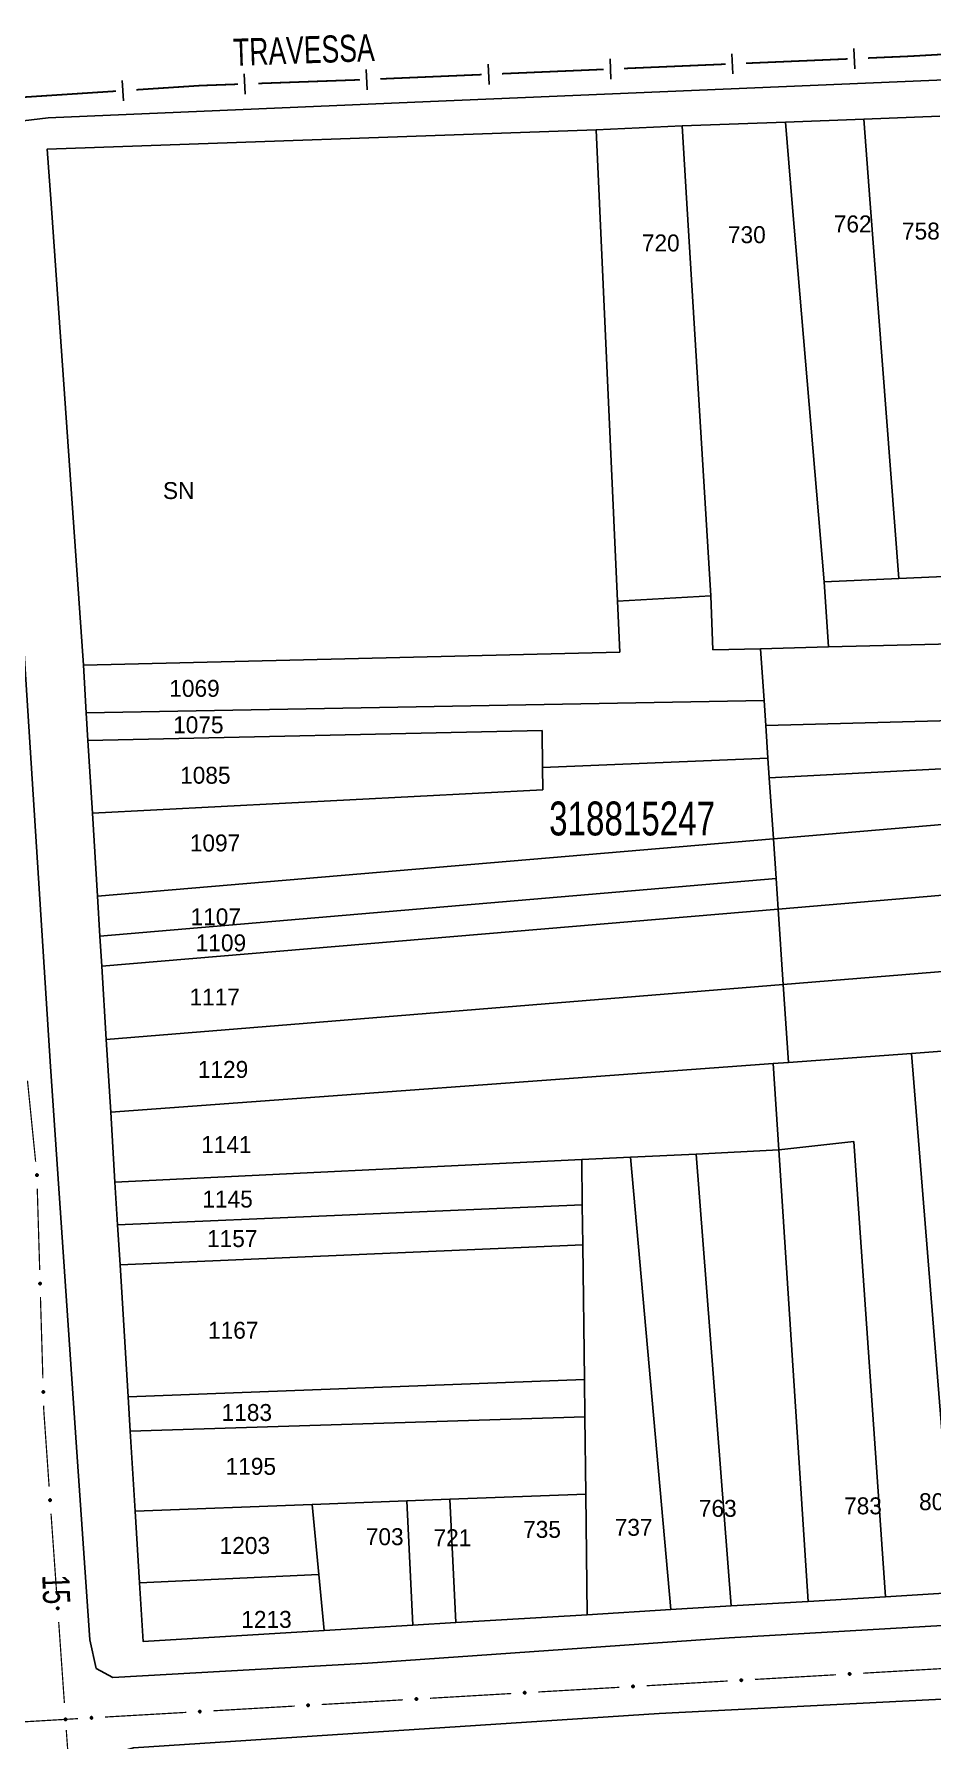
# Model space of a CAD drawing. Extents: x 201225 to 202591, y 4854937 to 4856079.
# Drawn here: x 201903.7 to 202036.1, y 4855796.4 to 4856048 of the extents above; entities that cross this region are included whole.
import ezdxf
from ezdxf.enums import TextEntityAlignment as Align

# ---------------------------------------------------------------- set-up
doc = ezdxf.new("R2010")
doc.units = 0
doc.header["$LTSCALE"] = 1.5
doc.header["$MEASUREMENT"] = 0
for name, color, linetype in [('CD_MALHA_LOTES', 7, 'CONTINUOUS'), ('CD_TXT_QUADRA', 2, 'CONTINUOUS'), ('LM-LIM-SETORES-BAIRROS', 250, 'CONTINUOUS'), ('RU-QUADRA', 210, 'CONTINUOUS'), ('SV-EIXO-RUA-PAV', 20, 'CONTINUOUS'), ('SV-RUA-PAVIM', 7, 'CONTINUOUS'), ('SV-TXT-RUA-PAV', 7, 'CONTINUOUS'), ('Th_NmrPort', 7, 'CONTINUOUS')]:
    doc.layers.add(name, color=color, linetype=linetype)
doc.styles.add('ARIAL', font='ARIAL.SHX')

msp = doc.modelspace()

# ---------------------------------------------------------------- linework, layer by layer
at = {"layer": 'CD_MALHA_LOTES', "linetype": 'Continuous', "flags": 128}
for points in [[(201986.6, 4856033.89), (201905.64, 4856031.07)], [(201986.6, 4856033.89), (201999.28, 4856034.48)], [(201987.09, 4856023.04), (201986.6, 4856033.89)], [(201999.28, 4856034.48), (202014.5, 4856035.04)], [(201999.98, 4856023.04), (201999.28, 4856034.48)], [(202014.5, 4856035.04), (202026.06, 4856035.49)], [(202015.51, 4856023.04), (202014.5, 4856035.04)], [(202026.06, 4856035.49), (202037.27, 4856035.93)], [(202027.01, 4856023.04), (202026.06, 4856035.49)], [(201905.64, 4856031.07), (201906.2, 4856023.04)], [(201906.2, 4856023.04), (201910.96, 4855954.9)], [(201989.76, 4855964.36), (201987.09, 4856023.04)], [(202003.5, 4855965.17), (201999.98, 4856023.04)], [(202020.2, 4855967.19), (202015.51, 4856023.04)], [(202031.26, 4855967.69), (202027.01, 4856023.04)], [(202020.2, 4855967.19), (202031.26, 4855967.69)], [(202020.85, 4855957.6), (202020.2, 4855967.19)], [(202042.36, 4855968.2), (202031.26, 4855967.69)], [(202003.5, 4855965.17), (201989.76, 4855964.36)], [(201990.1, 4855956.84), (201989.76, 4855964.36)], [(202003.81, 4855957.18), (202003.5, 4855965.17)], [(202108.15, 4855959.75), (202020.85, 4855957.6)], [(201910.96, 4855954.9), (201990.1, 4855956.84)], [(202010.83, 4855957.35), (202003.81, 4855957.18)], [(202010.83, 4855957.35), (202020.85, 4855957.6)], [(202011.35, 4855949.71), (202010.83, 4855957.35)], [(201911.39, 4855947.87), (201910.96, 4855954.9)], [(201911.39, 4855947.87), (202011.35, 4855949.71)], [(202011.6, 4855946.03), (202011.35, 4855949.71)], [(202011.6, 4855946.03), (202108.79, 4855948.63)], [(201911.64, 4855943.79), (201911.39, 4855947.87)], [(202011.93, 4855941.18), (202011.6, 4855946.03)], [(201978.61, 4855945.29), (201911.64, 4855943.79)], [(201912.3, 4855933.06), (201911.64, 4855943.79)], [(201978.68, 4855939.83), (201978.61, 4855945.29)], [(202012.13, 4855938.3), (202109.09, 4855943.38)], [(202011.93, 4855941.18), (201978.68, 4855939.83)], [(202012.13, 4855938.3), (202011.93, 4855941.18)], [(201978.72, 4855936.55), (201978.68, 4855939.83)], [(202012.74, 4855929.29), (202012.13, 4855938.3)], [(201912.3, 4855933.06), (201978.72, 4855936.55)], [(202012.74, 4855929.29), (202109.43, 4855937.5)], [(201913.05, 4855920.82), (201912.3, 4855933.06)], [(201913.05, 4855920.82), (202012.74, 4855929.29)], [(202013.14, 4855923.45), (202012.74, 4855929.29)], [(202013.44, 4855918.94), (202110.02, 4855927.12)], [(201913.41, 4855914.92), (202013.14, 4855923.45)], [(202013.44, 4855918.94), (202013.14, 4855923.45)], [(201913.41, 4855914.92), (201913.05, 4855920.82)], [(201913.68, 4855910.49), (202013.44, 4855918.94)], [(202014.2, 4855907.83), (202013.44, 4855918.94)], [(202014.2, 4855907.83), (202110.68, 4855915.68)], [(201913.68, 4855910.49), (201913.41, 4855914.92)], [(201914.34, 4855899.71), (201913.68, 4855910.49)], [(201914.34, 4855899.71), (202014.2, 4855907.83)], [(202014.98, 4855896.32), (202014.2, 4855907.83)], [(201914.99, 4855888.99), (201914.34, 4855899.71)], [(202033.08, 4855897.65), (202045.29, 4855898.55)], [(201914.99, 4855888.99), (202012.7, 4855896.15)], [(202012.7, 4855896.15), (202014.98, 4855896.32)], [(202013.53, 4855883.39), (202012.7, 4855896.15)], [(202033.08, 4855897.65), (202014.98, 4855896.32)], [(202039.48, 4855818.11), (202033.08, 4855897.65)], [(201915.62, 4855878.65), (201914.99, 4855888.99)], [(202001.34, 4855882.78), (201991.68, 4855882.32)], [(202001.34, 4855882.78), (202013.53, 4855883.39)], [(202006.51, 4855816.12), (202001.34, 4855882.78)], [(202013.53, 4855883.39), (202024.61, 4855884.62)], [(202017.86, 4855816.8), (202013.53, 4855883.39)], [(202024.61, 4855884.62), (202029.28, 4855817.49)], [(201984.47, 4855881.97), (201915.62, 4855878.65)], [(201991.68, 4855882.32), (201984.47, 4855881.97)], [(201984.55, 4855875.32), (201984.47, 4855881.97)], [(201997.61, 4855815.58), (201991.68, 4855882.32)], [(201916.01, 4855872.34), (201915.62, 4855878.65)], [(201916.01, 4855872.34), (201984.55, 4855875.32)], [(201984.62, 4855869.4), (201984.55, 4855875.32)], [(201916.37, 4855866.44), (201916.01, 4855872.34)], [(201916.37, 4855866.44), (201984.62, 4855869.4)], [(201984.86, 4855849.54), (201984.62, 4855869.4)], [(201917.56, 4855846.99), (201916.37, 4855866.44)], [(201917.56, 4855846.99), (201984.86, 4855849.54)], [(201984.92, 4855844.03), (201984.86, 4855849.54)], [(201917.86, 4855841.93), (201917.56, 4855846.99)], [(201917.86, 4855841.93), (201984.92, 4855844.03)], [(201985.06, 4855832.62), (201984.92, 4855844.03)], [(201918.59, 4855830.12), (201917.86, 4855841.93)], [(201965, 4855831.87), (201985.06, 4855832.62)], [(201985.27, 4855814.83), (201985.06, 4855832.62)], [(201918.59, 4855830.12), (201944.73, 4855831.1)], [(201919.23, 4855819.53), (201918.59, 4855830.12)], [(201944.73, 4855831.1), (201958.66, 4855831.63)], [(201945.71, 4855820.78), (201944.73, 4855831.1)], [(201958.66, 4855831.63), (201965, 4855831.87)], [(201959.55, 4855813.28), (201958.66, 4855831.63)], [(201965.92, 4855813.67), (201965, 4855831.87)], [(201919.23, 4855819.53), (201945.71, 4855820.78)], [(201946.49, 4855812.49), (201945.71, 4855820.78)], [(201919.76, 4855810.88), (201919.23, 4855819.53)], [(202029.28, 4855817.49), (202017.86, 4855816.8)], [(202039.48, 4855818.11), (202029.28, 4855817.49)], [(201985.27, 4855814.83), (201965.92, 4855813.67)], [(201997.61, 4855815.58), (201985.27, 4855814.83)], [(202006.51, 4855816.12), (201997.61, 4855815.58)], [(202017.86, 4855816.8), (202006.51, 4855816.12)], [(201946.49, 4855812.49), (201919.76, 4855810.88)], [(201959.55, 4855813.28), (201946.49, 4855812.49)], [(201965.92, 4855813.67), (201959.55, 4855813.28)]]:
    msp.add_lwpolyline(points, dxfattribs=at)
at = {"layer": 'LM-LIM-SETORES-BAIRROS'}
for points in [[(201988.77, 4856041.36), (201988.64, 4856044.36)], [(202006.75, 4856042.14), (202006.62, 4856045.13)], [(202024.74, 4856042.91), (202024.61, 4856045.9)], [(201934.8, 4856039.17), (201934.7, 4856042.16)], [(201952.8, 4856039.82), (201952.67, 4856042.82)], [(201970.79, 4856040.59), (201970.66, 4856043.59)], [(201916.88, 4856038.18), (201916.68, 4856041.17)]]:
    msp.add_lwpolyline(points, dxfattribs=at)
at = {"layer": 'LM-LIM-SETORES-BAIRROS', "const_width": 0.25}
for points in [[(202008.69, 4856043.72), (202023.67, 4856044.36)], [(202026.67, 4856044.49), (202032.67, 4856044.75)], [(202032.67, 4856044.75), (202032.73, 4856044.75)], [(202032.73, 4856044.75), (202041.65, 4856045.26)], [(201936.75, 4856040.74), (201951.74, 4856041.28)], [(201954.74, 4856041.41), (201969.72, 4856042.05)], [(201972.72, 4856042.18), (201987.71, 4856042.82)], [(201990.7, 4856042.95), (202005.69, 4856043.59)], [(201900.81, 4856038.63), (201915.78, 4856039.61)], [(201918.78, 4856039.81), (201927.76, 4856040.4)], [(201927.76, 4856040.4), (201928.25, 4856040.43)], [(201928.25, 4856040.43), (201933.75, 4856040.63)]]:
    msp.add_lwpolyline(points, dxfattribs=at)
at = {"layer": 'RU-QUADRA', "linetype": 'Continuous', "flags": 128}
msp.add_lwpolyline([(202037.27, 4856035.93), (202026.06, 4856035.49), (202014.5, 4856035.04), (201999.28, 4856034.48), (201986.6, 4856033.89), (201905.64, 4856031.07), (201906.2, 4856023.04), (201910.96, 4855954.9), (201911.39, 4855947.87), (201911.64, 4855943.79), (201912.3, 4855933.06), (201913.05, 4855920.82), (201913.41, 4855914.92), (201913.68, 4855910.49), (201914.34, 4855899.71), (201914.99, 4855888.99), (201915.62, 4855878.65), (201916.01, 4855872.34), (201916.37, 4855866.44), (201917.56, 4855846.99), (201917.86, 4855841.93), (201918.59, 4855830.12), (201919.23, 4855819.53), (201919.76, 4855810.88), (201946.49, 4855812.49), (201959.55, 4855813.28), (201965.92, 4855813.67), (201985.27, 4855814.83), (201997.61, 4855815.58), (202006.51, 4855816.12), (202017.86, 4855816.8), (202029.28, 4855817.49), (202039.48, 4855818.11)], dxfattribs=at)
at = {"layer": 'SV-EIXO-RUA-PAV', "const_width": 0.18}
for points in [[(201902.72, 4855893.61), (201903.92, 4855881.67)], [(201904.16, 4855877.68), (201904.52, 4855865.69)], [(201904.63, 4855861.69), (201904.99, 4855849.69)], [(201905.1, 4855845.69), (201905.13, 4855844.84)], [(201905.13, 4855844.84), (201905.91, 4855833.72)], [(201906.19, 4855829.73), (201907.04, 4855817.76)], [(201907.32, 4855813.77), (201908.16, 4855801.8)], [(201994.03, 4855804.35), (202006.01, 4855805.05)], [(202010, 4855805.28), (202021.98, 4855805.97)], [(202025.97, 4855806.2), (202037.95, 4855806.9)], [(201946.11, 4855801.58), (201958.09, 4855802.27)], [(201962.08, 4855802.5), (201974.06, 4855803.2)], [(201978.05, 4855803.43), (201990.03, 4855804.12)], [(201914.16, 4855799.73), (201926.14, 4855800.42)], [(201930.13, 4855800.65), (201942.11, 4855801.35)], [(201898.19, 4855798.79), (201908.17, 4855799.38)], [(201908.17, 4855799.38), (201908.33, 4855799.39)], [(201908.33, 4855799.39), (201910.17, 4855799.5)], [(201908.44, 4855797.81), (201909.3, 4855785.84)]]:
    msp.add_lwpolyline(points, dxfattribs=at)
at = {"layer": 'SV-EIXO-RUA-PAV'}
for points in [[(201904.21, 4855879.83), (201904.25, 4855879.79), (201904.27, 4855879.76), (201904.28, 4855879.72), (201904.28, 4855879.69), (201904.28, 4855879.65), (201904.27, 4855879.62), (201904.25, 4855879.58), (201904.22, 4855879.54), (201904.18, 4855879.52), (201904.15, 4855879.51), (201904.11, 4855879.5), (201904.08, 4855879.51), (201904.04, 4855879.52), (201904.01, 4855879.54), (201903.97, 4855879.57), (201903.95, 4855879.61), (201903.94, 4855879.64), (201903.93, 4855879.68), (201903.93, 4855879.71), (201903.94, 4855879.75), (201903.96, 4855879.78), (201904, 4855879.82), (201904.03, 4855879.84), (201904.07, 4855879.85), (201904.1, 4855879.86), (201904.14, 4855879.86), (201904.17, 4855879.85), (201904.21, 4855879.83)], [(201904.68, 4855863.83), (201904.72, 4855863.8), (201904.74, 4855863.76), (201904.75, 4855863.73), (201904.76, 4855863.69), (201904.75, 4855863.66), (201904.74, 4855863.62), (201904.72, 4855863.59), (201904.69, 4855863.55), (201904.65, 4855863.53), (201904.62, 4855863.52), (201904.58, 4855863.51), (201904.55, 4855863.51), (201904.51, 4855863.52), (201904.48, 4855863.54), (201904.44, 4855863.58), (201904.42, 4855863.61), (201904.41, 4855863.65), (201904.4, 4855863.68), (201904.4, 4855863.72), (201904.41, 4855863.75), (201904.43, 4855863.79), (201904.47, 4855863.83), (201904.5, 4855863.85), (201904.54, 4855863.86), (201904.57, 4855863.86), (201904.61, 4855863.86), (201904.64, 4855863.85), (201904.68, 4855863.83)], [(201905.15, 4855847.84), (201905.19, 4855847.81), (201905.21, 4855847.77), (201905.22, 4855847.74), (201905.23, 4855847.7), (201905.22, 4855847.67), (201905.21, 4855847.63), (201905.19, 4855847.59), (201905.16, 4855847.56), (201905.12, 4855847.54), (201905.09, 4855847.52), (201905.05, 4855847.52), (201905.02, 4855847.52), (201904.98, 4855847.53), (201904.95, 4855847.55), (201904.91, 4855847.59), (201904.89, 4855847.62), (201904.88, 4855847.66), (201904.87, 4855847.69), (201904.88, 4855847.73), (201904.89, 4855847.76), (201904.91, 4855847.8), (201904.94, 4855847.83), (201904.97, 4855847.86), (201905.01, 4855847.87), (201905.04, 4855847.87), (201905.08, 4855847.87), (201905.12, 4855847.86), (201905.15, 4855847.84)], [(201906.15, 4855831.88), (201906.19, 4855831.85), (201906.22, 4855831.81), (201906.23, 4855831.78), (201906.23, 4855831.74), (201906.23, 4855831.71), (201906.22, 4855831.67), (201906.21, 4855831.63), (201906.17, 4855831.6), (201906.14, 4855831.57), (201906.1, 4855831.56), (201906.07, 4855831.55), (201906.03, 4855831.55), (201906, 4855831.56), (201905.96, 4855831.58), (201905.92, 4855831.61), (201905.9, 4855831.65), (201905.89, 4855831.68), (201905.88, 4855831.72), (201905.88, 4855831.75), (201905.89, 4855831.79), (201905.91, 4855831.83), (201905.94, 4855831.86), (201905.97, 4855831.89), (201906.01, 4855831.9), (201906.04, 4855831.9), (201906.08, 4855831.9), (201906.12, 4855831.9), (201906.15, 4855831.88)], [(201907.28, 4855815.92), (201907.31, 4855815.89), (201907.34, 4855815.85), (201907.35, 4855815.82), (201907.36, 4855815.78), (201907.36, 4855815.75), (201907.35, 4855815.71), (201907.33, 4855815.67), (201907.3, 4855815.64), (201907.26, 4855815.61), (201907.23, 4855815.6), (201907.19, 4855815.59), (201907.16, 4855815.59), (201907.12, 4855815.6), (201907.08, 4855815.62), (201907.05, 4855815.65), (201907.02, 4855815.69), (201907.01, 4855815.72), (201907, 4855815.76), (201907.01, 4855815.79), (201907.01, 4855815.83), (201907.03, 4855815.87), (201907.06, 4855815.9), (201907.1, 4855815.93), (201907.13, 4855815.94), (201907.17, 4855815.94), (201907.2, 4855815.94), (201907.24, 4855815.94), (201907.28, 4855815.92)], [(202007.85, 4855805.26), (202007.89, 4855805.3), (202007.92, 4855805.33), (202007.96, 4855805.34), (202007.99, 4855805.34), (202008.03, 4855805.34), (202008.06, 4855805.33), (202008.1, 4855805.31), (202008.14, 4855805.28), (202008.16, 4855805.25), (202008.17, 4855805.21), (202008.18, 4855805.18), (202008.18, 4855805.14), (202008.17, 4855805.11), (202008.15, 4855805.07), (202008.12, 4855805.03), (202008.08, 4855805.01), (202008.05, 4855805), (202008.01, 4855804.99), (202007.97, 4855804.99), (202007.94, 4855805), (202007.9, 4855805.02), (202007.87, 4855805.05), (202007.84, 4855805.09), (202007.83, 4855805.12), (202007.83, 4855805.16), (202007.83, 4855805.19), (202007.83, 4855805.23), (202007.85, 4855805.26)], [(202023.83, 4855806.19), (202023.86, 4855806.23), (202023.89, 4855806.25), (202023.93, 4855806.27), (202023.96, 4855806.27), (202024, 4855806.27), (202024.03, 4855806.26), (202024.07, 4855806.24), (202024.11, 4855806.21), (202024.13, 4855806.17), (202024.15, 4855806.14), (202024.15, 4855806.1), (202024.15, 4855806.07), (202024.14, 4855806.03), (202024.12, 4855805.99), (202024.09, 4855805.96), (202024.05, 4855805.93), (202024.02, 4855805.92), (202023.98, 4855805.92), (202023.95, 4855805.92), (202023.91, 4855805.93), (202023.88, 4855805.94), (202023.84, 4855805.98), (202023.81, 4855806.01), (202023.8, 4855806.05), (202023.8, 4855806.08), (202023.8, 4855806.12), (202023.81, 4855806.15), (202023.83, 4855806.19)], [(201959.93, 4855802.49), (201959.97, 4855802.53), (201960, 4855802.55), (201960.04, 4855802.56), (201960.07, 4855802.57), (201960.11, 4855802.57), (201960.14, 4855802.56), (201960.18, 4855802.54), (201960.22, 4855802.51), (201960.24, 4855802.47), (201960.25, 4855802.44), (201960.26, 4855802.4), (201960.26, 4855802.37), (201960.25, 4855802.33), (201960.23, 4855802.29), (201960.2, 4855802.26), (201960.16, 4855802.23), (201960.13, 4855802.22), (201960.09, 4855802.21), (201960.05, 4855802.22), (201960.02, 4855802.22), (201959.98, 4855802.24), (201959.95, 4855802.28), (201959.92, 4855802.31), (201959.91, 4855802.35), (201959.91, 4855802.38), (201959.91, 4855802.42), (201959.91, 4855802.45), (201959.93, 4855802.49)], [(201975.91, 4855803.41), (201975.94, 4855803.45), (201975.97, 4855803.48), (201976.01, 4855803.49), (201976.04, 4855803.49), (201976.08, 4855803.49), (201976.11, 4855803.48), (201976.15, 4855803.46), (201976.19, 4855803.43), (201976.21, 4855803.4), (201976.23, 4855803.36), (201976.23, 4855803.33), (201976.23, 4855803.29), (201976.22, 4855803.26), (201976.2, 4855803.22), (201976.17, 4855803.18), (201976.13, 4855803.16), (201976.1, 4855803.15), (201976.06, 4855803.14), (201976.03, 4855803.14), (201975.99, 4855803.15), (201975.96, 4855803.17), (201975.92, 4855803.2), (201975.9, 4855803.24), (201975.88, 4855803.27), (201975.88, 4855803.31), (201975.88, 4855803.34), (201975.89, 4855803.38), (201975.91, 4855803.41)], [(201991.88, 4855804.34), (201991.91, 4855804.38), (201991.95, 4855804.4), (201991.98, 4855804.41), (201992.02, 4855804.42), (201992.05, 4855804.42), (201992.09, 4855804.41), (201992.13, 4855804.39), (201992.16, 4855804.36), (201992.19, 4855804.32), (201992.2, 4855804.29), (201992.21, 4855804.25), (201992.2, 4855804.22), (201992.19, 4855804.18), (201992.17, 4855804.14), (201992.14, 4855804.11), (201992.11, 4855804.08), (201992.07, 4855804.07), (201992.04, 4855804.07), (201992, 4855804.07), (201991.97, 4855804.08), (201991.93, 4855804.09), (201991.89, 4855804.13), (201991.87, 4855804.16), (201991.86, 4855804.2), (201991.85, 4855804.23), (201991.85, 4855804.27), (201991.86, 4855804.3), (201991.88, 4855804.34)], [(201912.01, 4855799.71), (201912.05, 4855799.75), (201912.08, 4855799.78), (201912.12, 4855799.79), (201912.15, 4855799.79), (201912.19, 4855799.79), (201912.22, 4855799.78), (201912.26, 4855799.76), (201912.3, 4855799.73), (201912.32, 4855799.69), (201912.33, 4855799.66), (201912.34, 4855799.62), (201912.34, 4855799.59), (201912.33, 4855799.55), (201912.31, 4855799.52), (201912.28, 4855799.48), (201912.24, 4855799.46), (201912.21, 4855799.44), (201912.17, 4855799.44), (201912.14, 4855799.44), (201912.1, 4855799.45), (201912.06, 4855799.47), (201912.03, 4855799.5), (201912, 4855799.54), (201911.99, 4855799.57), (201911.99, 4855799.61), (201911.99, 4855799.64), (201911.99, 4855799.68), (201912.01, 4855799.71)], [(201927.99, 4855800.64), (201928.02, 4855800.68), (201928.06, 4855800.7), (201928.09, 4855800.71), (201928.12, 4855800.72), (201928.16, 4855800.72), (201928.2, 4855800.71), (201928.23, 4855800.69), (201928.27, 4855800.66), (201928.29, 4855800.62), (201928.31, 4855800.59), (201928.31, 4855800.55), (201928.31, 4855800.52), (201928.3, 4855800.48), (201928.28, 4855800.44), (201928.25, 4855800.41), (201928.21, 4855800.38), (201928.18, 4855800.37), (201928.14, 4855800.36), (201928.11, 4855800.37), (201928.07, 4855800.37), (201928.04, 4855800.39), (201928, 4855800.43), (201927.98, 4855800.46), (201927.96, 4855800.5), (201927.96, 4855800.53), (201927.96, 4855800.57), (201927.97, 4855800.6), (201927.99, 4855800.64)], [(201943.96, 4855801.56), (201943.99, 4855801.6), (201944.03, 4855801.63), (201944.06, 4855801.64), (201944.1, 4855801.64), (201944.13, 4855801.64), (201944.17, 4855801.63), (201944.21, 4855801.61), (201944.24, 4855801.58), (201944.27, 4855801.54), (201944.28, 4855801.51), (201944.29, 4855801.48), (201944.28, 4855801.44), (201944.27, 4855801.4), (201944.26, 4855801.37), (201944.22, 4855801.33), (201944.19, 4855801.31), (201944.15, 4855801.29), (201944.12, 4855801.29), (201944.08, 4855801.29), (201944.05, 4855801.3), (201944.01, 4855801.32), (201943.97, 4855801.35), (201943.95, 4855801.39), (201943.94, 4855801.42), (201943.93, 4855801.46), (201943.93, 4855801.49), (201943.94, 4855801.53), (201943.96, 4855801.56)], [(201908.43, 4855799.54), (201908.47, 4855799.51), (201908.49, 4855799.47), (201908.51, 4855799.44), (201908.51, 4855799.41), (201908.51, 4855799.37), (201908.5, 4855799.33), (201908.48, 4855799.3), (201908.45, 4855799.26), (201908.41, 4855799.24), (201908.38, 4855799.22), (201908.35, 4855799.22), (201908.31, 4855799.22), (201908.27, 4855799.23), (201908.24, 4855799.24), (201908.2, 4855799.28), (201908.17, 4855799.31), (201908.16, 4855799.35), (201908.16, 4855799.38), (201908.16, 4855799.42), (201908.17, 4855799.45), (201908.18, 4855799.49), (201908.22, 4855799.53), (201908.25, 4855799.55), (201908.29, 4855799.56), (201908.32, 4855799.57), (201908.36, 4855799.57), (201908.39, 4855799.56), (201908.43, 4855799.54)]]:
    msp.add_lwpolyline(points, close=True, dxfattribs=at)
for points in [[(201903.93, 4855879.71), (201903.95, 4855879.61)], [(201903.94, 4855879.75), (201903.97, 4855879.57)], [(201903.94, 4855879.73), (201903.96, 4855879.6)], [(201903.96, 4855879.78), (201904.01, 4855879.54)], [(201903.96, 4855879.76), (201903.99, 4855879.56)], [(201903.98, 4855879.8), (201904.02, 4855879.53)], [(201904, 4855879.82), (201904.04, 4855879.52)], [(201904.01, 4855879.83), (201904.06, 4855879.52)], [(201904.03, 4855879.84), (201904.08, 4855879.51)], [(201904.05, 4855879.85), (201904.09, 4855879.51)], [(201904.07, 4855879.85), (201904.11, 4855879.5)], [(201904.08, 4855879.85), (201904.13, 4855879.51)], [(201904.1, 4855879.86), (201904.15, 4855879.51)], [(201904.12, 4855879.85), (201904.17, 4855879.52)], [(201904.14, 4855879.86), (201904.18, 4855879.52)], [(201904.16, 4855879.85), (201904.2, 4855879.54)], [(201904.17, 4855879.85), (201904.22, 4855879.54)], [(201904.19, 4855879.84), (201904.24, 4855879.57)], [(201904.21, 4855879.83), (201904.25, 4855879.58)], [(201904.23, 4855879.81), (201904.26, 4855879.61)], [(201904.25, 4855879.79), (201904.27, 4855879.62)], [(201904.26, 4855879.77), (201904.28, 4855879.64)], [(201904.27, 4855879.76), (201904.28, 4855879.65)], [(201904.4, 4855863.72), (201904.42, 4855863.61)], [(201904.41, 4855863.75), (201904.44, 4855863.58)], [(201904.41, 4855863.73), (201904.43, 4855863.6)], [(201904.43, 4855863.79), (201904.48, 4855863.54)], [(201904.43, 4855863.77), (201904.46, 4855863.57)], [(201904.45, 4855863.81), (201904.49, 4855863.54)], [(201904.47, 4855863.83), (201904.51, 4855863.52)], [(201904.49, 4855863.84), (201904.53, 4855863.52)], [(201904.5, 4855863.85), (201904.55, 4855863.51)], [(201904.52, 4855863.85), (201904.57, 4855863.52)], [(201904.54, 4855863.86), (201904.58, 4855863.51)], [(201904.56, 4855863.86), (201904.6, 4855863.51)], [(201904.57, 4855863.86), (201904.62, 4855863.52)], [(201904.59, 4855863.86), (201904.64, 4855863.53)], [(201904.61, 4855863.86), (201904.65, 4855863.53)], [(201904.63, 4855863.85), (201904.67, 4855863.54)], [(201904.64, 4855863.85), (201904.69, 4855863.55)], [(201904.66, 4855863.84), (201904.71, 4855863.57)], [(201904.68, 4855863.83), (201904.72, 4855863.59)], [(201904.7, 4855863.81), (201904.73, 4855863.61)], [(201904.72, 4855863.8), (201904.74, 4855863.62)], [(201904.73, 4855863.78), (201904.75, 4855863.65)], [(201904.74, 4855863.76), (201904.75, 4855863.66)], [(201904.88, 4855847.74), (201904.9, 4855847.61)], [(201904.88, 4855847.73), (201904.89, 4855847.62)], [(201904.89, 4855847.76), (201904.91, 4855847.59)], [(201904.9, 4855847.77), (201904.93, 4855847.58)], [(201904.91, 4855847.8), (201904.95, 4855847.55)], [(201904.92, 4855847.81), (201904.96, 4855847.54)], [(201904.94, 4855847.83), (201904.98, 4855847.53)], [(201904.96, 4855847.84), (201905, 4855847.53)], [(201904.97, 4855847.86), (201905.02, 4855847.52)], [(201904.99, 4855847.86), (201905.04, 4855847.52)], [(201905.01, 4855847.87), (201905.05, 4855847.52)], [(201905.03, 4855847.87), (201905.07, 4855847.52)], [(201905.04, 4855847.87), (201905.09, 4855847.52)], [(201905.06, 4855847.87), (201905.11, 4855847.53)], [(201905.08, 4855847.87), (201905.12, 4855847.54)], [(201905.1, 4855847.86), (201905.14, 4855847.55)], [(201905.12, 4855847.86), (201905.16, 4855847.56)], [(201905.13, 4855847.85), (201905.18, 4855847.58)], [(201905.15, 4855847.84), (201905.19, 4855847.59)], [(201905.17, 4855847.82), (201905.2, 4855847.62)], [(201905.19, 4855847.81), (201905.21, 4855847.63)], [(201905.2, 4855847.79), (201905.22, 4855847.66)], [(201905.21, 4855847.77), (201905.22, 4855847.67)], [(201905.88, 4855831.75), (201905.9, 4855831.65)], [(201905.89, 4855831.79), (201905.92, 4855831.61)], [(201905.89, 4855831.77), (201905.91, 4855831.64)], [(201905.9, 4855831.8), (201905.94, 4855831.61)], [(201905.91, 4855831.83), (201905.96, 4855831.58)], [(201905.93, 4855831.84), (201905.98, 4855831.58)], [(201905.94, 4855831.86), (201906, 4855831.56)], [(201905.96, 4855831.87), (201906.01, 4855831.56)], [(201905.97, 4855831.89), (201906.03, 4855831.55)], [(201905.99, 4855831.89), (201906.05, 4855831.56)], [(201906.01, 4855831.9), (201906.07, 4855831.55)], [(201906.03, 4855831.9), (201906.08, 4855831.56)], [(201906.04, 4855831.9), (201906.1, 4855831.56)], [(201906.06, 4855831.9), (201906.12, 4855831.57)], [(201906.08, 4855831.9), (201906.14, 4855831.57)], [(201906.1, 4855831.9), (201906.16, 4855831.59)], [(201906.12, 4855831.9), (201906.17, 4855831.6)], [(201906.13, 4855831.89), (201906.19, 4855831.62)], [(201906.15, 4855831.88), (201906.21, 4855831.63)], [(201906.17, 4855831.86), (201906.21, 4855831.66)], [(201906.19, 4855831.85), (201906.22, 4855831.67)], [(201906.21, 4855831.83), (201906.23, 4855831.7)], [(201906.22, 4855831.81), (201906.23, 4855831.71)], [(201907.01, 4855815.83), (201907.05, 4855815.65)], [(201907.01, 4855815.81), (201907.03, 4855815.68)], [(201907.01, 4855815.79), (201907.02, 4855815.69)], [(201907.03, 4855815.87), (201907.08, 4855815.62)], [(201907.03, 4855815.84), (201907.06, 4855815.64)], [(201907.05, 4855815.88), (201907.1, 4855815.61)], [(201907.06, 4855815.9), (201907.12, 4855815.6)], [(201907.08, 4855815.91), (201907.14, 4855815.6)], [(201907.1, 4855815.93), (201907.16, 4855815.59)], [(201907.12, 4855815.93), (201907.17, 4855815.6)], [(201907.13, 4855815.94), (201907.19, 4855815.59)], [(201907.15, 4855815.94), (201907.21, 4855815.6)], [(201907.17, 4855815.94), (201907.23, 4855815.6)], [(201907.19, 4855815.94), (201907.25, 4855815.61)], [(201907.2, 4855815.94), (201907.26, 4855815.61)], [(201907.22, 4855815.94), (201907.28, 4855815.63)], [(201907.24, 4855815.94), (201907.3, 4855815.64)], [(201907.26, 4855815.93), (201907.31, 4855815.66)], [(201907.28, 4855815.92), (201907.33, 4855815.67)], [(201907.3, 4855815.9), (201907.34, 4855815.7)], [(201907.31, 4855815.89), (201907.35, 4855815.71)], [(201907.33, 4855815.87), (201907.35, 4855815.74)], [(201907.34, 4855815.85), (201907.36, 4855815.75)], [(202007.83, 4855805.23), (202008.14, 4855805.28)], [(202007.83, 4855805.21), (202008.14, 4855805.26)], [(202007.83, 4855805.19), (202008.16, 4855805.25)], [(202007.83, 4855805.18), (202008.16, 4855805.23)], [(202007.83, 4855805.16), (202008.17, 4855805.21)], [(202007.83, 4855805.14), (202008.17, 4855805.19)], [(202007.83, 4855805.12), (202008.18, 4855805.18)], [(202007.84, 4855805.24), (202008.11, 4855805.3)], [(202007.84, 4855805.1), (202008.18, 4855805.16)], [(202007.84, 4855805.09), (202008.18, 4855805.14)], [(202007.85, 4855805.26), (202008.1, 4855805.31)], [(202007.86, 4855805.07), (202008.17, 4855805.12)], [(202007.87, 4855805.28), (202008.07, 4855805.32)], [(202007.87, 4855805.05), (202008.17, 4855805.11)], [(202007.89, 4855805.3), (202008.06, 4855805.33)], [(202007.89, 4855805.04), (202008.15, 4855805.09)], [(202007.9, 4855805.02), (202008.15, 4855805.07)], [(202007.91, 4855805.32), (202008.03, 4855805.34)], [(202007.92, 4855805.33), (202008.03, 4855805.34)], [(202007.93, 4855805.01), (202008.12, 4855805.05)], [(202007.94, 4855805), (202008.12, 4855805.03)], [(202007.96, 4855805), (202008.09, 4855805.02)], [(202007.97, 4855804.99), (202008.08, 4855805.01)], [(202023.8, 4855806.12), (202024.13, 4855806.17)], [(202023.8, 4855806.1), (202024.13, 4855806.16)], [(202023.8, 4855806.08), (202024.15, 4855806.14)], [(202023.8, 4855806.06), (202024.15, 4855806.12)], [(202023.8, 4855806.05), (202024.15, 4855806.1)], [(202023.81, 4855806.15), (202024.11, 4855806.21)], [(202023.81, 4855806.13), (202024.12, 4855806.19)], [(202023.81, 4855806.03), (202024.15, 4855806.08)], [(202023.81, 4855806.01), (202024.15, 4855806.07)], [(202023.82, 4855806.17), (202024.09, 4855806.22)], [(202023.83, 4855806.19), (202024.07, 4855806.24)], [(202023.83, 4855805.99), (202024.14, 4855806.05)], [(202023.84, 4855805.98), (202024.14, 4855806.03)], [(202023.85, 4855806.21), (202024.05, 4855806.25)], [(202023.86, 4855806.23), (202024.03, 4855806.26)], [(202023.86, 4855805.96), (202024.13, 4855806.01)], [(202023.88, 4855806.24), (202024.01, 4855806.26)], [(202023.88, 4855805.94), (202024.12, 4855805.99)], [(202023.89, 4855806.25), (202024, 4855806.27)], [(202023.9, 4855805.94), (202024.1, 4855805.97)], [(202023.91, 4855805.93), (202024.09, 4855805.96)], [(202023.93, 4855805.92), (202024.06, 4855805.94)], [(202023.95, 4855805.92), (202024.05, 4855805.93)], [(201959.91, 4855802.45), (201960.22, 4855802.51)], [(201959.91, 4855802.43), (201960.22, 4855802.49)], [(201959.91, 4855802.42), (201960.24, 4855802.47)], [(201959.91, 4855802.4), (201960.24, 4855802.45)], [(201959.91, 4855802.38), (201960.25, 4855802.44)], [(201959.91, 4855802.36), (201960.25, 4855802.42)], [(201959.91, 4855802.35), (201960.26, 4855802.4)], [(201959.92, 4855802.33), (201960.26, 4855802.38)], [(201959.92, 4855802.31), (201960.26, 4855802.37)], [(201959.93, 4855802.49), (201960.18, 4855802.54)], [(201959.93, 4855802.47), (201960.19, 4855802.52)], [(201959.94, 4855802.29), (201960.25, 4855802.35)], [(201959.95, 4855802.51), (201960.15, 4855802.55)], [(201959.95, 4855802.28), (201960.25, 4855802.33)], [(201959.97, 4855802.53), (201960.14, 4855802.56)], [(201959.97, 4855802.26), (201960.23, 4855802.31)], [(201959.98, 4855802.24), (201960.23, 4855802.29)], [(201959.99, 4855802.54), (201960.12, 4855802.56)], [(201960, 4855802.55), (201960.11, 4855802.57)], [(201960.01, 4855802.24), (201960.2, 4855802.27)], [(201960.02, 4855802.22), (201960.2, 4855802.26)], [(201960.04, 4855802.22), (201960.17, 4855802.24)], [(201960.05, 4855802.22), (201960.16, 4855802.23)], [(201975.88, 4855803.34), (201976.21, 4855803.4)], [(201975.88, 4855803.32), (201976.21, 4855803.38)], [(201975.88, 4855803.31), (201976.23, 4855803.36)], [(201975.88, 4855803.29), (201976.23, 4855803.34)], [(201975.88, 4855803.27), (201976.23, 4855803.33)], [(201975.89, 4855803.38), (201976.19, 4855803.43)], [(201975.89, 4855803.36), (201976.2, 4855803.41)], [(201975.89, 4855803.25), (201976.23, 4855803.31)], [(201975.9, 4855803.39), (201976.17, 4855803.45)], [(201975.9, 4855803.24), (201976.23, 4855803.29)], [(201975.91, 4855803.41), (201976.15, 4855803.46)], [(201975.91, 4855803.22), (201976.22, 4855803.27)], [(201975.92, 4855803.2), (201976.22, 4855803.26)], [(201975.93, 4855803.43), (201976.13, 4855803.47)], [(201975.94, 4855803.45), (201976.11, 4855803.48)], [(201975.94, 4855803.19), (201976.21, 4855803.24)], [(201975.96, 4855803.47), (201976.09, 4855803.49)], [(201975.96, 4855803.17), (201976.2, 4855803.22)], [(201975.97, 4855803.48), (201976.08, 4855803.49)], [(201975.98, 4855803.16), (201976.18, 4855803.2)], [(201975.99, 4855803.15), (201976.17, 4855803.18)], [(201976.02, 4855803.15), (201976.15, 4855803.17)], [(201976.03, 4855803.14), (201976.13, 4855803.16)], [(201991.85, 4855804.27), (201992.19, 4855804.32)], [(201991.85, 4855804.23), (201992.2, 4855804.29)], [(201991.86, 4855804.3), (201992.16, 4855804.36)], [(201991.86, 4855804.28), (201992.17, 4855804.34)], [(201991.86, 4855804.25), (201992.19, 4855804.3)], [(201991.86, 4855804.21), (201992.2, 4855804.27)], [(201991.86, 4855804.2), (201992.21, 4855804.25)], [(201991.87, 4855804.32), (201992.14, 4855804.37)], [(201991.87, 4855804.18), (201992.2, 4855804.23)], [(201991.87, 4855804.16), (201992.2, 4855804.22)], [(201991.88, 4855804.34), (201992.13, 4855804.39)], [(201991.88, 4855804.14), (201992.19, 4855804.2)], [(201991.89, 4855804.13), (201992.19, 4855804.18)], [(201991.9, 4855804.36), (201992.1, 4855804.4)], [(201991.91, 4855804.38), (201992.09, 4855804.41)], [(201991.91, 4855804.11), (201992.18, 4855804.16)], [(201991.93, 4855804.39), (201992.06, 4855804.41)], [(201991.93, 4855804.09), (201992.17, 4855804.14)], [(201991.95, 4855804.4), (201992.05, 4855804.42)], [(201991.95, 4855804.09), (201992.15, 4855804.12)], [(201991.97, 4855804.08), (201992.14, 4855804.11)], [(201991.99, 4855804.07), (201992.12, 4855804.09)], [(201992, 4855804.07), (201992.11, 4855804.08)], [(201911.99, 4855799.68), (201912.3, 4855799.73)], [(201911.99, 4855799.64), (201912.32, 4855799.69)], [(201912, 4855799.66), (201912.3, 4855799.71)], [(201912.01, 4855799.71), (201912.26, 4855799.76)], [(201912.01, 4855799.69), (201912.27, 4855799.75)], [(201912.03, 4855799.73), (201912.23, 4855799.77)], [(201912.05, 4855799.75), (201912.22, 4855799.78)], [(201912.07, 4855799.77), (201912.2, 4855799.78)], [(201912.08, 4855799.78), (201912.19, 4855799.79)], [(201927.96, 4855800.57), (201928.29, 4855800.62)], [(201927.96, 4855800.55), (201928.3, 4855800.6)], [(201927.96, 4855800.53), (201928.31, 4855800.59)], [(201927.96, 4855800.51), (201928.31, 4855800.57)], [(201927.96, 4855800.5), (201928.31, 4855800.55)], [(201927.97, 4855800.6), (201928.27, 4855800.66)], [(201927.97, 4855800.58), (201928.28, 4855800.64)], [(201927.97, 4855800.48), (201928.31, 4855800.53)], [(201927.98, 4855800.62), (201928.25, 4855800.67)], [(201927.98, 4855800.46), (201928.31, 4855800.52)], [(201927.99, 4855800.64), (201928.23, 4855800.69)], [(201927.99, 4855800.44), (201928.3, 4855800.5)], [(201928, 4855800.43), (201928.3, 4855800.48)], [(201928.01, 4855800.66), (201928.21, 4855800.7)], [(201928.02, 4855800.68), (201928.2, 4855800.71)], [(201928.02, 4855800.41), (201928.29, 4855800.46)], [(201928.04, 4855800.69), (201928.17, 4855800.71)], [(201928.04, 4855800.39), (201928.28, 4855800.44)], [(201928.06, 4855800.7), (201928.16, 4855800.72)], [(201928.06, 4855800.39), (201928.26, 4855800.42)], [(201928.07, 4855800.37), (201928.25, 4855800.41)], [(201928.1, 4855800.37), (201928.23, 4855800.39)], [(201928.11, 4855800.37), (201928.21, 4855800.38)], [(201943.93, 4855801.49), (201944.27, 4855801.54)], [(201943.93, 4855801.46), (201944.28, 4855801.51)], [(201943.94, 4855801.53), (201944.24, 4855801.58)], [(201943.94, 4855801.51), (201944.25, 4855801.56)], [(201943.94, 4855801.47), (201944.27, 4855801.53)], [(201943.94, 4855801.44), (201944.28, 4855801.49)], [(201943.94, 4855801.42), (201944.29, 4855801.48)], [(201943.95, 4855801.54), (201944.22, 4855801.6)], [(201943.95, 4855801.4), (201944.28, 4855801.46)], [(201943.95, 4855801.39), (201944.28, 4855801.44)], [(201943.96, 4855801.56), (201944.21, 4855801.61)], [(201943.96, 4855801.37), (201944.27, 4855801.42)], [(201943.97, 4855801.35), (201944.27, 4855801.4)], [(201943.98, 4855801.58), (201944.18, 4855801.62)], [(201943.99, 4855801.6), (201944.17, 4855801.63)], [(201944, 4855801.34), (201944.26, 4855801.39)], [(201944.01, 4855801.62), (201944.14, 4855801.64)], [(201944.01, 4855801.32), (201944.26, 4855801.37)], [(201944.03, 4855801.63), (201944.13, 4855801.64)], [(201944.03, 4855801.31), (201944.23, 4855801.35)], [(201944.05, 4855801.3), (201944.22, 4855801.33)], [(201944.07, 4855801.3), (201944.2, 4855801.32)], [(201944.08, 4855801.29), (201944.19, 4855801.31)], [(201908.16, 4855799.43), (201908.19, 4855799.3)], [(201908.16, 4855799.42), (201908.17, 4855799.31)], [(201908.17, 4855799.45), (201908.2, 4855799.28)], [(201908.18, 4855799.49), (201908.24, 4855799.24)], [(201908.18, 4855799.47), (201908.22, 4855799.27)], [(201908.2, 4855799.5), (201908.25, 4855799.24)], [(201908.22, 4855799.53), (201908.27, 4855799.23)], [(201908.23, 4855799.54), (201908.29, 4855799.23)], [(201908.25, 4855799.55), (201908.31, 4855799.22)], [(201908.27, 4855799.55), (201908.33, 4855799.22)], [(201908.29, 4855799.56), (201908.35, 4855799.22)], [(201908.3, 4855799.56), (201908.36, 4855799.22)], [(201908.32, 4855799.57), (201908.38, 4855799.22)], [(201908.34, 4855799.56), (201908.4, 4855799.23)], [(201908.36, 4855799.57), (201908.41, 4855799.24)], [(201908.37, 4855799.56), (201908.43, 4855799.25)], [(201908.39, 4855799.56), (201908.45, 4855799.26)], [(201908.41, 4855799.55), (201908.47, 4855799.28)], [(201908.43, 4855799.54), (201908.48, 4855799.3)], [(201908.45, 4855799.52), (201908.49, 4855799.32)], [(201908.47, 4855799.51), (201908.5, 4855799.33)], [(201908.48, 4855799.49), (201908.5, 4855799.36)], [(201908.49, 4855799.47), (201908.51, 4855799.37)], [(201911.99, 4855799.62), (201912.32, 4855799.68)], [(201911.99, 4855799.61), (201912.33, 4855799.66)], [(201911.99, 4855799.59), (201912.34, 4855799.64)], [(201911.99, 4855799.57), (201912.34, 4855799.62)], [(201912, 4855799.55), (201912.34, 4855799.61)], [(201912, 4855799.54), (201912.34, 4855799.59)], [(201912.02, 4855799.52), (201912.33, 4855799.57)], [(201912.03, 4855799.5), (201912.33, 4855799.55)], [(201912.05, 4855799.49), (201912.32, 4855799.53)], [(201912.06, 4855799.47), (201912.31, 4855799.52)], [(201912.09, 4855799.46), (201912.28, 4855799.5)], [(201912.1, 4855799.45), (201912.28, 4855799.48)], [(201912.12, 4855799.45), (201912.25, 4855799.47)], [(201912.14, 4855799.44), (201912.24, 4855799.46)]]:
    msp.add_lwpolyline(points, dxfattribs=at)
at = {"layer": 'SV-RUA-PAVIM', "linetype": 'Continuous'}
for points in [[(201897.94, 4856023.05, 14.2), (201897.56, 4856028.99, 14.2), (201898.83, 4856033.01, 14.15), (201902.07, 4856035.21, 14.15), (201905.77, 4856035.69, 14.18), (201962.16, 4856038.09, 13.89), (202070.69, 4856042.64, 13.89), (202090.56, 4856043.41, 13.64), (202104.74, 4856044.55, 13.67), (202109.05, 4856042.54, 13.67), (202110.7, 4856034.71, 13.54), (202111.43, 4856023.05, 12.05)], [(202111.43, 4856023.05, 12.05), (202117.29, 4855929.6, 12.05), (202124.32, 4855821.75, 11.53), (202123.87, 4855818.59, 11.49), (202121.36, 4855817.71, 11.45), (202075.92, 4855815.47, 12.21), (202006.21, 4855811.42, 12.55), (201952.94, 4855807.69, 13.37), (201915.3, 4855805.57, 13.69), (201912.85, 4855806.9, 13.68), (201911.89, 4855811.11, 13.67), (201909.95, 4855839.53, 13.67), (201906.13, 4855895.73, 14.07), (201897.94, 4856023.05, 14.2)]]:
    msp.add_polyline3d(points, dxfattribs=at)
msp.add_polyline3d([(201985.62, 4855573.58, 10.54), (201933.68, 4855569.81, 11.38), (201929.92, 4855572.39, 11.39), (201928.69, 4855577.89, 11.45), (201923.17, 4855659.98, 12.44), (201922.69, 4855667.23, 12.44), (201921.06, 4855690.46, 12.44), (201920.64, 4855696.35, 12.44), (201913.76, 4855791.65, 13.53), (201914.58, 4855794.12, 13.51), (201918.36, 4855795.21, 13.5), (201995.87, 4855800.23, 12.64), (202076.41, 4855804.35, 12.09), (202122.84, 4855806.68, 11.2), (202124.32, 4855805.57, 11.2), (202124.65, 4855802.5, 11.2), (202132.73, 4855674.39, 10.43), (202138.15, 4855590.38, 8.79), (202136.51, 4855587.71, 8.79), (202133.68, 4855585.63, 8.73), (202130.72, 4855584.62, 8.6), (202073.39, 4855580.05, 8.98), (202001.67, 4855574.87, 8.98)], close=True, dxfattribs=at)

# ---------------------------------------------------------------- texts
at = {"layer": 'CD_TXT_QUADRA', "style": 'ARIAL', "width": 0.7}
msp.add_text('318815247', height=5, dxfattribs=at).set_placement((201979.66, 4855929.8))
at = {"layer": 'SV-TXT-RUA-PAV', "style": 'ARIAL', "width": 0.7}
for s, rotation, p in [('TRAVESSA', 2, (201933.12, 4856043.33)), ('15', 272, (201904.89, 4855820.66))]:
    msp.add_text(s, height=4, rotation=rotation, dxfattribs=at).set_placement(p)
at = {"layer": 'Th_NmrPort', "color": 1}
for s, p in [('762', (202021.64, 4856020.02)), ('730', (202006.03, 4856018.43)), ('758', (202031.7, 4856018.96)), ('720', (201993.33, 4856017.21)), ('SN', (201922.7, 4855980.68)), ('1069', (201923.63, 4855951.5)), ('1075', (201924.2, 4855946.12)), ('1085', (201925.23, 4855938.68)), ('1097', (201926.66, 4855928.69)), ('1107', (201926.77, 4855917.79)), ('1109', (201927.53, 4855913.95)), ('1117', (201926.61, 4855905.96)), ('1129', (201927.84, 4855895.28)), ('1141', (201928.33, 4855884.19)), ('1145', (201928.51, 4855876.15)), ('1157', (201929.2, 4855870.32)), ('1167', (201929.35, 4855856.8)), ('1183', (201931.35, 4855844.66)), ('1195', (201931.94, 4855836.72)), ('801', (202034.22, 4855831.5)), ('763', (202001.74, 4855830.52)), ('783', (202023.16, 4855830.89)), ('703', (201952.62, 4855826.34)), ('721', (201962.61, 4855826.19)), ('735', (201975.82, 4855827.42)), ('737', (201989.33, 4855827.72)), ('1203', (201931.06, 4855825.04)), ('1213', (201934.25, 4855814.14))]:
    msp.add_text(s, height=2.5, dxfattribs=at).set_placement(p, align=Align.MIDDLE_LEFT)

doc.saveas('drawing.dxf')
